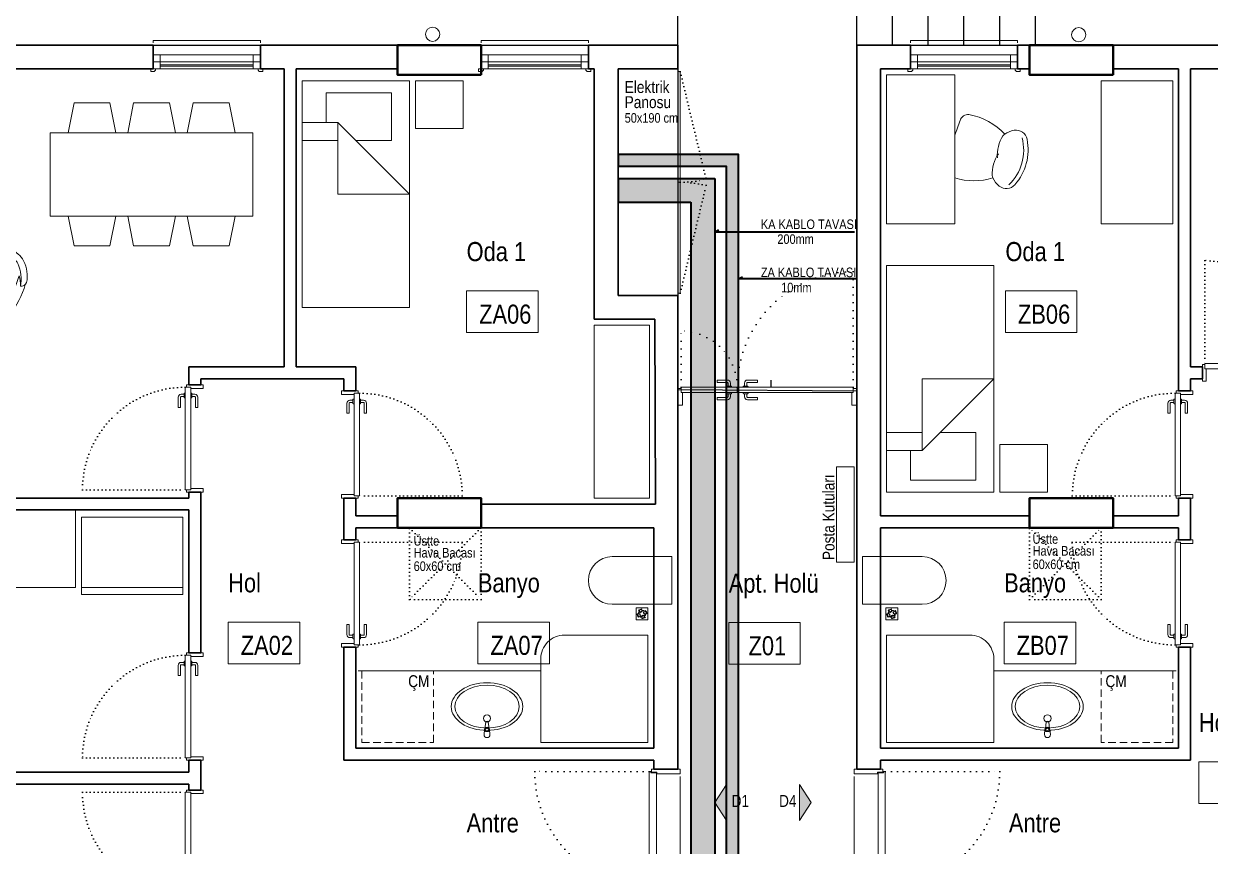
# Model space of a CAD drawing. Header units: millimetres. Extents: x 1852829 to 1882754, y -270850 to -231658.
# Drawn here: x 1857749 to 1858744, y -242760 to -242070 of the extents above; entities that cross this region are included whole.
import ezdxf
from ezdxf.enums import TextEntityAlignment as Align

# ---------------------------------------------------------------- set-up
doc = ezdxf.new("R2010")
doc.units = ezdxf.units.MM
for name, pattern in [('DOT', [0.25, 0, -0.25]), ('izdüşüm arka', [3.175, 0, -3.175]), ('izdüşüm ön', [9.525, 6.35, -3.175])]:
    doc.linetypes.add(name, pattern=pattern)
for name, color, linetype, lineweight in [('a_ba', 6, 'Continuous', 50), ('a_doğrama', 251, 'Continuous', 20), ('a_duvar', 251, 'Continuous', 35), ('a_görünüş', 32, 'Continuous', 25), ('a_görünüş_ince', 8, 'Continuous', 20), ('a_izdüşüm_arka', 251, 'izdüşüm arka', 30), ('a_izdüşüm_ön', 6, 'izdüşüm ön', 9), ('a_not_mahal', 253, 'Continuous', 5), ('a_not_misc', 144, 'Continuous', 5), ('a_not_text', 7, 'Continuous', 13), ('a_tefriş', 8, 'Continuous', 20), ('m_yib', 65, 'Continuous', 20), ('Tava Kuvvetli', 2, 'Continuous', 40), ('Tava Zayıf', 3, 'Continuous', 40), ('Yazı', 4, 'Continuous', 40)]:
    doc.layers.add(name, color=color, linetype=linetype, lineweight=lineweight)
doc.layers.add('a_m2_taks', color=147, linetype='Continuous', plot=False)
doc.styles.get("Standard").update_dxf_attribs({"font": 'ARIALN.TTF'})
pattern_1 = [(0, (0, 2013.0296), (0, 6.985), [5.08, -1.905]), (90, (0, 2013.0296), (-6.985, 4e-16), [5.08, -1.905])]

# ---------------------------------------------------------------- blocks, each defined once
blk = doc.blocks.new('K1')
at = {"layer": 'a_doğrama', "color": 251}
for points in [[(-17.5, -2.5), (-22, -2.5), (-22, 0), (2, 0), (2, -4), (-17.5, -4), (-17.5, -2.5)], [(-27.5, -93.1), (-25, -93.1)], [(-17.5, -97.5), (-22, -97.5), (-22, -100), (2, -100), (2, -96), (-17.5, -96), (-17.5, -97.5)], [(-14.5, -93.1), (-17, -93.1)]]:
    blk.add_lwpolyline(points, dxfattribs=at)
blk.add_lwpolyline([(-18, -14), (-18, -4), (-18, -3), (-22.5, -3), (-22.5, -2.5), (-22.5, -2), (-24, -2), (-24, -2.5), (-24, -12.5), (-24, -88), (-24, -97.5), (-24, -98), (-22.5, -98), (-22.5, -97.5), (-22.5, -97), (-18, -97), (-18, -96), (-18, -86.5)], close=True, dxfattribs=at)
for points in [[(-25, -91.1), (-27.5, -91.1, -0.414214), (-28, -90.6), (-28, -82.1), (-30, -82.1), (-30, -90.6)], [(-17, -91.1), (-14.5, -91.1, 0.414214), (-14, -90.6), (-14, -82.1), (-12, -82.1), (-12, -90.6)], [(-24, -94.1), (-24.5, -94.1, -0.414214), (-25, -93.6), (-25, -90.6, -0.414214), (-24.5, -90.1), (-24, -90.1)], [(-18, -94.1), (-17.5, -94.1, 0.414214), (-17, -93.6), (-17, -90.6, 0.414214), (-17.5, -90.1), (-18, -90.1)]]:
    blk.add_lwpolyline(points, format="xyb", dxfattribs=at)
for centre, start, end in [((-27.5, -90.6), 180, 270), ((-14.5, -90.6), 270, 0)]:
    blk.add_arc(centre, 2.5, start, end, dxfattribs=at)
at = {"layer": 'a_görünüş_ince', "color": 251}
blk.add_line((2, -6), (2, -94), dxfattribs=at)
at = {"layer": 'a_izdüşüm_arka', "color": 251, "linetype": 'DOT', "ltscale": 20}
blk.add_line((-24, -2), (-120, -2), dxfattribs=at)
blk.add_arc((-24, -2), 96, 180, 270, dxfattribs=at)
blk = doc.blocks.new('K2')
at = {"layer": 'a_doğrama', "color": 251, "linetype": 'Continuous'}
for p, q in [((-12, 90), (-12, 88.1)), ((-12, 90), (-10, 90)), ((-13, 88.1), (-13, 1.9)), ((-13, 88.1), (-8.5, 88.1)), ((-8.5, 88.1), (-8.5, 1.9)), ((-13, 1.9), (-8.5, 1.9)), ((-12, 0), (-12, 1.9)), ((-12, 0), (-10, 0))]:
    blk.add_line(p, q, dxfattribs=at)
for points in [[(0, 90), (2, 90), (2, 87), (-8.5, 87)], [(0, 0), (2, 0), (2, 3), (-8.5, 3)]]:
    blk.add_lwpolyline(points, dxfattribs=at)
at = {"layer": 'a_doğrama', "color": 251}
for points in [[(-14, 80.1), (-16.5, 80.1, 0.414214), (-17, 79.6), (-17, 71.1), (-19, 71.1), (-19, 79.6)], [(-13, 83.1), (-13.5, 83.1, 0.414214), (-14, 82.6), (-14, 79.6, 0.414214), (-13.5, 79.1), (-13, 79.1)], [(-8.5, 83.1), (-8, 83.1, -0.414214), (-7.5, 82.6), (-7.5, 79.6, -0.414214), (-8, 79.1), (-8.5, 79.1)], [(-7.5, 80.1), (-5, 80.1, -0.414214), (-4.5, 79.6), (-4.5, 71.1), (-2.5, 71.1), (-2.5, 79.6)]]:
    blk.add_lwpolyline(points, format="xyb", dxfattribs=at)
for points in [[(-16.5, 82.1), (-14, 82.1)], [(-5, 82.1), (-7.5, 82.1)]]:
    blk.add_lwpolyline(points, dxfattribs=at)
for centre, start, end in [((-16.5, 79.6), 90, 180), ((-5, 79.6), 0, 90)]:
    blk.add_arc(centre, 2.5, start, end, dxfattribs=at)
at = {"layer": 'a_izdüşüm_arka', "color": 251}
blk.add_lwpolyline([(-99.2, 1.9), (-13, 1.9)], dxfattribs=at)
blk.add_arc((-13, 1.9), 86.2, 89.99996, 180, dxfattribs=at)
blk = doc.blocks.new('klozet')
at = {"layer": 'a_tefriş'}
blk.add_line((20, 0), (-20, 0), dxfattribs=at)
for points in [[(-20, 0), (-20, -15), (20, -15), (20, 0)], [(-20, -50), (-20, -15)], [(20, -50), (20, -15)]]:
    blk.add_lwpolyline(points, dxfattribs=at)
blk.add_arc((0, -50), 20, 180, 360, dxfattribs=at)
blk = doc.blocks.new('kapı_c_blok')
at = {"layer": 'a_doğrama', "linetype": 'Continuous'}
for p, q in [((5, 14), (7.9, 14)), ((5, 14), (5, 12)), ((54.9, 15), (7.9, 15)), ((7.9, 15), (7.9, 10.5)), ((54.9, 10.5), (7.9, 10.5)), ((54.9, 15), (54.9, 10.5)), ((55.1, 15), (152.1, 15)), ((55.1, 15), (55.1, 10.5)), ((55.1, 10.5), (152.1, 10.5)), ((152.1, 15), (152.1, 10.5)), ((155, 14), (152.1, 14)), ((155, 14), (155, 12))]:
    blk.add_line(p, q, dxfattribs=at)
at = {"layer": 'a_doğrama'}
for points in [[(47.1, 16), (47.1, 18.5, 0.414214), (46.6, 19), (38.1, 19), (38.1, 21), (46.6, 21)], [(62.9, 16), (62.9, 18.5, -0.414214), (63.4, 19), (71.9, 19), (71.9, 21), (63.4, 21)], [(50.1, 15), (50.1, 15.5, 0.414214), (49.6, 16), (46.6, 16, 0.414214), (46.1, 15.5), (46.1, 15)], [(50.1, 10.5), (50.1, 10, -0.414214), (49.6, 9.5), (46.6, 9.5, -0.414214), (46.1, 10), (46.1, 10.5)], [(59.9, 15), (59.9, 15.5, -0.414214), (60.4, 16), (63.4, 16, -0.414214), (63.9, 15.5), (63.9, 15)], [(59.9, 10.5), (59.9, 10, 0.414214), (60.4, 9.5), (63.4, 9.5, 0.414214), (63.9, 10), (63.9, 10.5)], [(47.1, 9.5), (47.1, 7, -0.414214), (46.6, 6.5), (38.1, 6.5), (38.1, 4.5), (46.6, 4.5)], [(62.9, 9.5), (62.9, 7, 0.414214), (63.4, 6.5), (71.9, 6.5), (71.9, 4.5), (63.4, 4.5)]]:
    blk.add_lwpolyline(points, format="xyb", dxfattribs=at)
at = {"layer": 'a_doğrama', "linetype": 'Continuous'}
for points in [[(5, 2), (5, 0), (9, 0), (9, 10.5)], [(155, 2), (155, 0), (151, 0), (151, 10.5)]]:
    blk.add_lwpolyline(points, dxfattribs=at)
at = {"layer": 'a_doğrama'}
for points in [[(49.1, 18.5), (49.1, 16)], [(60.9, 18.5), (60.9, 16)], [(49.1, 7), (49.1, 9.5)], [(60.9, 7), (60.9, 9.5)]]:
    blk.add_lwpolyline(points, dxfattribs=at)
for centre, start, end in [((46.6, 18.5), 359.9992, 89.9992), ((63.4, 18.5), 90.0008, 180.0008), ((46.6, 7), 269.9992, 359.9992), ((63.4, 7), 180.0008, 270.0008)]:
    blk.add_arc(centre, 2.5, start, end, dxfattribs=at)
at = {"layer": 'a_izdüşüm_arka', "ltscale": 2}
for points in [[(152.1, 15), (152.1, 112)], [(7.9, 15), (7.9, 62)]]:
    blk.add_lwpolyline(points, dxfattribs=at)
for centre, radius, start, end in [((152.25, 14.86), 97.14, 90.0857, 179.91802), ((7.9, 15), 47, 359.99854, 90)]:
    blk.add_arc(centre, radius, start, end, dxfattribs=at)
blk = doc.blocks.new('90_p_c_blok')
at = {"layer": 'a_doğrama'}
for points in [[(1, 2), (-2, 2), (-2, 0), (2, 0), (2, 1), (1, 2)], [(89, 2), (92, 2), (92, 0), (88, 0), (88, 1), (89, 2)], [(84, -2.5), (6, -2.5)], [(84, -3.5), (6, -3.5)]]:
    blk.add_lwpolyline(points, dxfattribs=at)
for points in [[(0, 0), (6, 0), (6, -6), (0, -6)], [(0, -6), (6, -6), (6, -12), (0, -12)], [(84, 0), (90, 0), (90, -6), (84, -6)], [(84, -6), (90, -6), (90, -12), (84, -12)]]:
    blk.add_lwpolyline(points, close=True, dxfattribs=at)
at = {"layer": 'a_görünüş_ince'}
for points in [[(6, 0), (84, 0)], [(6, -6), (84, -6)], [(6, -6), (84, -6)], [(6, -12), (84, -12)], [(0, -22), (0, -24), (90, -24), (90, -22)]]:
    blk.add_lwpolyline(points, dxfattribs=at)
blk = doc.blocks.new('berjer')
at = {"layer": 'a_tefriş'}
for p, q in [((-45.12, 45.12), (-49.45, 40.79)), ((-41.39, 41.39), (-45.72, 37.05)), ((-45.12, 45.12), (-40.79, 49.45)), ((-41.39, 41.39), (-37.05, 45.72)), ((-31.33, 31.33), (-35.82, 26.84)), ((-31.33, 31.33), (-26.84, 35.82)), ((21.03, 13.63), (3.64, 31.03)), ((26.14, 19.03), (8.84, 36.23)), ((0, 0), (16.64, 16.64)), ((26.14, 18.75), (20.98, 13.59)), ((0, 0), (-16.64, -16.64)), ((-19.03, -26.14), (-36.23, -8.84)), ((-13.63, -21.03), (-31.03, -3.64)), ((-18.75, -26.14), (-13.59, -20.98))]:
    blk.add_line(p, q, dxfattribs=at)
for centre, radius, start, end in [((-29.85, 38.51), 15.47, 107.9156, 135), ((-24.95, 27.68), 27.31, 71.28578, 110.69927), ((-19.18, 48.94), 5.5, 350.31556, 56.99355), ((-44.89, -17.49), 75.98, 45, 66.68913), ((-38.51, 29.85), 15.47, 135, 162.0844), ((-29.85, 38.51), 10.19, 107.9156, 135), ((-23.67, 18.5), 31.13, 71.43542, 107.39611), ((-18.62, 23.89), 24.6, 78.60272, 99.58191), ((18.9, 123.07), 85.71, 240.9454, 245.54452), ((-45.68, -18.45), 69.86, 45.09711, 65.38239), ((-27.43, 24.76), 27.61, 159.09961, 198.29643), ((-18.23, 23.47), 31.45, 162.39138, 198.16704), ((-38.51, 29.85), 10.19, 135, 162.0844), ((-21.04, 30.01), 8.21, 117.49358, 135.10566), ((-17.49, 23.21), 15.89, 57.41123, 117.49358), ((-53.9, -49.33), 96.97, 43.33201, 62.37874), ((-23.39, 18.3), 25.16, 169.87999, 190.62704), ((-123.07, -18.9), 85.71, 24.45548, 29.0546), ((-23.21, 17.49), 15.89, 152.50642, 212.58877), ((-30.01, 21.04), 8.21, 134.89434, 152.50642), ((-49.04, 19.08), 5.5, 213.00645, 279.68444), ((17.49, 44.89), 75.98, 203.70423, 225), ((18.45, 45.68), 69.86, 204.61761, 224.90289), ((16.36, 16.93), 0.4, 315, 46.03658), ((110.85, 118.55), 138.36, 227.08693, 229.34838), ((20.84, 13.73), 0.2, 229.34838, 315), ((26, 18.89), 0.2, 315, 45), ((49.33, 53.9), 96.97, 207.62126, 226.66799), ((-16.93, -16.36), 0.4, 223.96342, 315), ((-118.55, -110.85), 138.36, 40.65162, 42.91307), ((-18.89, -26), 0.2, 225, 315), ((-13.73, -20.84), 0.2, 315, 40.65162)]:
    blk.add_arc(centre, radius, start, end, dxfattribs=at)
blk = doc.blocks.new('tefriş_yatak tek')
at = {"layer": 'a_tefriş'}
for points in [[(0, -0.45), (-1.9, -0.45), (-1.9, 0.45), (0, 0.45)], [(-1.9, -0.5), (-1.5, -0.5), (-1.5, -0.9), (-1.9, -0.9)]]:
    blk.add_lwpolyline(points, close=True, dxfattribs=at)
for points in [[(-1.55, 0.45), (-1.55, 0.15), (-0.95, -0.45), (-0.95, 0.15), (-1.55, 0.15)], [(-1.4, 0.45), (-1.4, 0.15)], [(-1.4, 0), (-1.4, -0.3), (-1.8, -0.3), (-1.8, 0.25), (-1.55, 0.25)]]:
    blk.add_lwpolyline(points, dxfattribs=at)
blk = doc.blocks.new('tefriş_sandalye')
at = {"layer": 'a_tefriş'}
blk.add_line((0, -17.97), (0, 17.97), dxfattribs=at)
at = {"layer": 'a_tefriş', "extrusion": (0, 0, -1)}
for centre, major_axis, start_param, end_param in [((16.01, -34.32), (38.67, 38.67), 5.200723, 5.79406), ((48.74, 10.45), (13, -13), 2.7784, 3.245118), ((43.18, 17.3), (6.76, 6.76), 4.815914, 6.34704), ((16.92, -5.53), (28.84, 28.84), 6.26556, 7.321949), ((16.92, -5.53), (28.84, 28.84), 6.26556, 7.321949), ((17, -5.73), (31.42, -31.42), -1.506941, -0.587454), ((62.08, 15.11), (21.82, -21.82), 1.757107, 2.385975), ((62.08, 15.11), (21.82, -21.82), 1.757107, 2.385975), ((48.74, 10.45), (13, -13), 2.664537, 2.7784), ((48.74, 10.45), (13, -13), 2.664537, 2.7784), ((66.46, -1.25), (21.82, -21.82), 1.802816, 2.431683), ((66.46, -1.25), (21.82, -21.82), 1.802816, 2.431683), ((-153.99, -79.71), (117.31, -117.31), -1.166716, -1.087708), ((1.85, 18.53), (38.67, -38.67), -0.034473, 0.601946), ((52.58, -3.88), (13, -13), 1.410391, 1.524253), ((52.58, -3.88), (13, -13), 1.410391, 1.524253), ((52.58, -3.88), (13, 13), 2.514469, 2.981187), ((51.19, -12.59), (6.76, -6.76), -0.587454, 0.943672), ((11.13, -28.22), (4.99, -4.99), 0.687369, 2.053884)]:
    blk.add_ellipse(centre, major_axis=major_axis, ratio=1, start_param=start_param, end_param=end_param, dxfattribs=at)
blk = doc.blocks.new('tefriş_süzgeç')
at = {"layer": 'a_tefriş'}
for p, q in [((5, 0), (-5, 0)), ((-5, 0), (-5, -10)), ((5, -10), (5, 0)), ((-3.62, -5.06), (-4.12, -5.06)), ((-2.62, -5.06), (-3.12, -5.06)), ((-2.58, -7.58), (-2.93, -7.93)), ((-2.55, -2.51), (-2.9, -2.15)), ((-1.96, -3.34), (-2.31, -2.98)), ((-1.87, -6.87), (-2.23, -7.23)), ((-1.62, -5.06), (-2.12, -5.06)), ((-1.17, -6.17), (-1.52, -6.52)), ((-1.15, -3.94), (-1.5, -3.59)), ((-0.16, -2.53), (-0.16, -2.03)), ((-0.06, -1.5), (-0.06, -1)), ((-0.06, -3), (-0.06, -3.5)), ((-0.06, -6.62), (-0.06, -7.12)), ((-0.06, -7.62), (-0.06, -8.12)), ((-0.06, -8.62), (-0.06, -9.12)), ((1.04, -3.96), (1.4, -3.6)), ((1.06, -6.15), (1.41, -6.5)), ((1.5, -5.06), (2, -5.06)), ((1.75, -3.25), (2.1, -2.9)), ((1.77, -6.85), (2.13, -7.2)), ((2.46, -2.54), (2.81, -2.19)), ((2.49, -7.55), (2.85, -7.9)), ((2.5, -5.06), (3, -5.06)), ((3.5, -5.06), (4, -5.06)), ((-5, -10), (5, -10))]:
    blk.add_line(p, q, dxfattribs=at)
for centre, radius, start, end in [((-0.06, -5.06), 4.06, 134.2896, 180), ((-0.06, -5.06), 3.56, 134.2896, 180), ((-0.06, -5.06), 3.06, 180, 225), ((-0.06, -5.06), 4.06, 225, 270), ((-0.06, -5.06), 2.56, 180, 225), ((-0.06, -5.06), 3.56, 225, 270), ((-0.38, -4.42), 2.4, 84.59432, 143.20159), ((-0.06, -5.06), 2.06, 134.2896, 180), ((-0.14, -4.97), 2.44, 90.34305, 138.12123), ((-0.06, -5.06), 1.56, 134.2896, 180), ((-0.06, -5.06), 2.06, 225, 270), ((-0.06, -5.06), 1.56, 225, 270), ((-0.06, -5.06), 4.06, 45, 90), ((-0.06, -5.06), 3.56, 45, 90), ((-0.06, -5.06), 2.06, 45, 90), ((-0.06, -5.06), 1.56, 45, 90), ((-0.06, -5.06), 2.56, 270, 315.7104), ((-0.06, -5.06), 3.06, 270, 315.7104), ((-0.06, -5.06), 1.56, 314.2896, 360), ((-0.06, -5.06), 2.06, 314.2896, 360), ((-0.06, -5.06), 2.56, 360, 45), ((-0.06, -5.06), 3.06, 360, 45), ((-0.06, -5.06), 3.56, 314.2896, 360), ((-0.06, -5.06), 4.06, 314.2896, 360)]:
    blk.add_arc(centre, radius, start, end, dxfattribs=at)

msp = doc.modelspace()

# ---------------------------------------------------------------- hatches: boundary and pattern name
at = {"layer": 'a_not_misc'}
h = msp.add_hatch(color=256, dxfattribs=at)
h.dxf.hatch_style = 1
h.paths.add_polyline_path([(1858338.67, -242708.67), (1858328.67, -242723.67), (1858338.67, -242738.67)])
h = msp.add_hatch(color=256, dxfattribs=at)
h.dxf.hatch_style = 1
h.paths.add_polyline_path([(1858399.68, -242708.67), (1858409.68, -242723.67), (1858399.68, -242738.67)])
at = {"layer": 'Tava Kuvvetli'}
h = msp.add_hatch(dxfattribs=at)
h.set_pattern_fill('ANGLE', color=256)
h.set_pattern_definition(pattern_1)
h.paths.add_polyline_path([(1858328.63, -242200), (1858247.71, -242200), (1858247.71, -242220), (1858308.63, -242220), (1858308.63, -242843.56), (1858088.21, -242843.56), (1858015.16, -242915.68), (1858015.16, -243105.32), (1858035.16, -243105.32), (1858035.16, -242924.04), (1858096.42, -242863.56), (1858328.63, -242863.56)])
at = {"layer": 'Tava Zayıf'}
h = msp.add_hatch(dxfattribs=at)
h.set_pattern_fill('ANGLE', color=256)
h.set_pattern_definition(pattern_1)
h.paths.add_polyline_path([(1858348.63, -242180), (1858247.71, -242180), (1858247.71, -242190), (1858338.63, -242190), (1858338.63, -242873.56), (1858100.53, -242873.56), (1858045.16, -242928.22), (1858045.16, -243105.32), (1858055.16, -243105.32), (1858055.16, -242932.4), (1858104.63, -242883.56), (1858348.63, -242883.56)])

# ---------------------------------------------------------------- linework, layer by layer
at = {"layer": 'a_ba', "color": 253}
for points in [[(1858132.71, -242113.23), (1858132.71, -242088.23), (1858062.71, -242088.23), (1858062.71, -242113.23)], [(1858662.71, -242113.23), (1858662.71, -242088.23), (1858592.71, -242088.23), (1858592.71, -242113.23)], [(1858132.71, -242493.23), (1858132.71, -242468.23), (1858062.71, -242468.23), (1858062.71, -242493.23)], [(1858662.71, -242493.23), (1858662.71, -242468.23), (1858592.71, -242468.23), (1858592.71, -242493.23)]]:
    msp.add_lwpolyline(points, close=True, dxfattribs=at)
at = {"layer": 'a_doğrama'}
for points in [[(1858297.71, -242110.23), (1858297.71, -242296.23)], [(1858297.71, -242110.23), (1858299.71, -242110.23)], [(1858299.71, -242110.23), (1858299.71, -242296.23)], [(1858297.71, -242203.23), (1858299.71, -242203.23)], [(1858297.71, -242296.23), (1858299.71, -242296.23)]]:
    msp.add_lwpolyline(points, dxfattribs=at)
at = {"layer": 'a_duvar'}
for p, q in [((1857857.71, -242088.23), (1857652.71, -242088.23)), ((1857857.71, -242088.23), (1857857.71, -242108.23)), ((1858132.71, -242088.23), (1857947.71, -242088.23)), ((1857947.71, -242088.23), (1857947.71, -242108.23)), ((1858297.71, -242088.23), (1858222.71, -242088.23)), ((1858492.71, -242088.23), (1858447.71, -242088.23)), ((1858447.71, -242378.23), (1858447.71, -242088.23)), ((1858777.71, -242088.23), (1858582.71, -242088.23)), ((1857652.71, -242108.23), (1857857.71, -242108.23)), ((1857947.71, -242108.23), (1857967.71, -242108.23)), ((1857967.71, -242108.23), (1857967.71, -242358.23)), ((1857977.71, -242108.23), (1858062.71, -242108.23)), ((1857977.71, -242358.23), (1857977.71, -242108.23)), ((1858222.71, -242108.23), (1858227.71, -242108.23)), ((1858227.71, -242318.23), (1858227.71, -242108.23)), ((1858247.71, -242298.23), (1858247.71, -242108.23)), ((1858247.71, -242108.23), (1858297.71, -242108.23)), ((1858467.71, -242108.23), (1858492.71, -242108.23)), ((1858467.71, -242483.23), (1858467.71, -242108.23)), ((1858582.71, -242108.23), (1858592.71, -242108.23)), ((1858662.71, -242108.23), (1858717.71, -242108.23)), ((1858717.71, -242108.23), (1858717.71, -242378.23)), ((1858727.71, -242358.23), (1858727.71, -242108.23)), ((1858727.71, -242108.23), (1858777.71, -242108.23)), ((1858247.71, -242298.23), (1858297.71, -242298.23)), ((1858297.71, -242378.23), (1858297.71, -242298.23)), ((1858227.71, -242318.23), (1858278.37, -242318.23)), ((1858278.37, -242318.23), (1858278.99, -242473.31)), ((1857967.71, -242358.23), (1857887.71, -242358.23)), ((1857887.71, -242373.23), (1857887.71, -242358.23)), ((1858027.71, -242358.23), (1857977.71, -242358.23)), ((1857897.71, -242368.23), (1857897.71, -242373.23)), ((1857897.71, -242368.23), (1857977.71, -242368.23)), ((1857977.71, -242368.23), (1858017.71, -242368.23)), ((1858017.71, -242368.23), (1858017.71, -242378.23)), ((1858297.71, -242695.73), (1858297.71, -242376.23)), ((1858447.71, -242695.73), (1858447.71, -242388.23)), ((1857887.71, -242468.23), (1857887.71, -242463.23)), ((1857897.71, -242463.23), (1857897.71, -242598.23)), ((1857887.71, -242468.23), (1857342.71, -242468.23)), ((1858017.71, -242468.23), (1858017.71, -242503.23)), ((1858027.71, -242483.23), (1858027.71, -242468.23)), ((1858132.71, -242473.31), (1858278.99, -242473.31)), ((1858717.71, -242468.23), (1858717.71, -242483.23)), ((1858727.71, -242503.23), (1858727.71, -242468.23)), ((1857392.71, -242478.23), (1857887.71, -242478.23)), ((1857887.71, -242598.23), (1857887.71, -242478.23)), ((1858027.71, -242483.23), (1858062.71, -242483.23)), ((1858592.71, -242483.23), (1858467.71, -242483.23)), ((1858717.71, -242483.23), (1858662.71, -242483.23)), ((1858277.71, -242493.23), (1858027.71, -242493.23)), ((1858027.71, -242503.23), (1858027.71, -242493.23)), ((1858277.71, -242493.23), (1858277.71, -242678.23)), ((1858467.71, -242493.23), (1858592.71, -242493.23)), ((1858467.71, -242678.23), (1858467.71, -242493.23)), ((1858592.71, -242493.23), (1858717.71, -242493.23)), ((1858717.71, -242493.23), (1858717.71, -242503.23)), ((1858017.71, -242593.23), (1858017.71, -242688.23)), ((1858027.71, -242678.23), (1858027.71, -242593.23)), ((1858717.71, -242593.23), (1858717.71, -242678.23)), ((1858727.71, -242688.23), (1858727.71, -242593.23)), ((1858277.71, -242678.23), (1858027.71, -242678.23)), ((1858717.71, -242678.23), (1858467.71, -242678.23)), ((1857887.71, -242698.23), (1857887.71, -242688.23)), ((1857897.71, -242688.23), (1857897.71, -242713.23)), ((1858017.71, -242688.23), (1858277.71, -242688.23)), ((1858277.71, -242688.23), (1858277.71, -242695.73)), ((1858467.71, -242688.23), (1858727.71, -242688.23)), ((1858467.71, -242695.73), (1858467.71, -242688.23)), ((1857887.71, -242698.23), (1857342.71, -242698.23)), ((1857342.71, -242708.23), (1857887.71, -242708.23)), ((1857887.71, -242713.23), (1857887.71, -242708.23))]:
    msp.add_line(p, q, dxfattribs=at)
for points in [[(1858222.71, -242088.23), (1858222.71, -242108.23)], [(1858297.71, -242088.23), (1858297.71, -242108.23)], [(1858492.71, -242088.23), (1858492.71, -242108.23)], [(1858582.71, -242088.23), (1858582.71, -242108.23)], [(1858027.71, -242378.23), (1858027.71, -242358.23)], [(1858727.71, -242358.14), (1858737.71, -242358.14), (1858737.71, -242368.23), (1858727.71, -242368.23), (1858727.71, -242378.23)], [(1857887.71, -242373.23), (1857897.71, -242373.23)], [(1858017.71, -242378.23), (1858027.71, -242378.23)], [(1858447.71, -242378.23), (1858447.71, -242388.23)], [(1858717.71, -242378.23), (1858727.71, -242378.23)], [(1857887.71, -242463.23), (1857897.71, -242463.23)], [(1858027.71, -242468.23), (1858017.71, -242468.23)], [(1858717.71, -242468.23), (1858727.71, -242468.23)], [(1858017.71, -242503.23), (1858027.71, -242503.23)], [(1858717.71, -242503.23), (1858727.71, -242503.23)], [(1858017.71, -242593.23), (1858027.71, -242593.23)], [(1858717.71, -242593.23), (1858727.71, -242593.23)], [(1857887.71, -242598.23), (1857897.71, -242598.23)], [(1857887.71, -242688.23), (1857897.71, -242688.23)], [(1858277.71, -242695.73), (1858297.71, -242695.73)], [(1858467.71, -242695.73), (1858447.71, -242695.73)], [(1857887.71, -242713.23), (1857897.71, -242713.23)]]:
    msp.add_lwpolyline(points, dxfattribs=at)
at = {"layer": 'a_görünüş', "color": 251}
msp.add_line((1858447.71, -242088.23), (1858597.71, -242088.23), dxfattribs=at)
for points in [[(1858297.71, -242088.23), (1858297.71, -241968.23)], [(1858597.71, -242088.23), (1858597.71, -241968.23)], [(1858447.71, -242088.23), (1858447.71, -241973.23)], [(1858477.71, -242088.23), (1858477.71, -241973.23)], [(1858507.71, -242088.23), (1858507.71, -241973.23)], [(1858537.71, -242088.23), (1858537.71, -241973.23)], [(1858567.71, -242088.23), (1858567.71, -241973.23)], [(1858376.03, -242375.23), (1858376.03, -242369.23)]]:
    msp.add_lwpolyline(points, dxfattribs=at)
at = {"layer": 'a_izdüşüm_arka'}
for p, q in [((1858072.71, -242553.23), (1858072.71, -242493.23)), ((1858132.71, -242493.23), (1858132.71, -242553.23)), ((1858592.71, -242553.23), (1858592.71, -242493.23)), ((1858652.71, -242493.23), (1858652.71, -242553.23)), ((1858132.71, -242553.23), (1858072.71, -242553.23)), ((1858652.71, -242553.23), (1858592.71, -242553.23))]:
    msp.add_line(p, q, dxfattribs=at)
for points in [[(1858299.71, -242110.23), (1858321.46, -242200.65)], [(1858299.71, -242296.23), (1858321.46, -242205.81)], [(1858132.71, -242493.23), (1858072.71, -242553.23)], [(1858072.71, -242493.23), (1858132.71, -242553.23)], [(1858592.71, -242553.23), (1858652.71, -242493.23)], [(1858652.71, -242553.23), (1858592.71, -242493.23)]]:
    msp.add_lwpolyline(points, dxfattribs=at)
for centre, start, end in [((1858299.71, -242110.23), 270, 283.52533), ((1858299.71, -242296.23), 76.47467, 90)]:
    msp.add_arc(centre, 93, start, end, dxfattribs=at)
at = {"layer": 'a_izdüşüm_ön', "color": 251}
for points in [[(1858032.71, -242673.23), (1858092.71, -242673.23), (1858092.71, -242613.23), (1858032.71, -242613.23)], [(1858712.71, -242673.23), (1858652.71, -242673.23), (1858652.71, -242613.23), (1858712.71, -242613.23)]]:
    msp.add_lwpolyline(points, close=True, dxfattribs=at)
at = {"layer": 'a_m2_taks'}
msp.add_lwpolyline([(1857322.71, -242088.23), (1858297.71, -242088.23), (1858297.71, -242377.23), (1858447.71, -242378.23), (1858447.71, -242088.23), (1859402.71, -242088.23), (1859402.71, -243868.23), (1857322.71, -243868.23)], close=True, dxfattribs=at)
at = {"layer": 'a_not_mahal'}
for points in [[(1858180.6, -242294.42), (1858120.6, -242294.42), (1858120.6, -242329.42), (1858180.6, -242329.42)], [(1858632.45, -242294.42), (1858572.45, -242294.42), (1858572.45, -242329.42), (1858632.45, -242329.42)], [(1857980.65, -242572.33), (1857920.65, -242572.33), (1857920.65, -242607.33), (1857980.65, -242607.33)], [(1858190.05, -242572.33), (1858130.05, -242572.33), (1858130.05, -242607.33), (1858190.05, -242607.33)], [(1858400.41, -242572.66), (1858340.41, -242572.66), (1858340.41, -242607.66), (1858400.41, -242607.66)], [(1858631.36, -242572.33), (1858571.36, -242572.33), (1858571.36, -242607.33), (1858631.36, -242607.33)], [(1858794.65, -242689.55), (1858734.65, -242689.55), (1858734.65, -242724.55), (1858794.65, -242724.55)]]:
    msp.add_lwpolyline(points, close=True, dxfattribs=at)
at = {"layer": 'a_not_misc'}
for points in [[(1858338.67, -242708.67), (1858328.67, -242723.67), (1858338.67, -242738.67), (1858338.67, -242708.67)], [(1858399.68, -242708.67), (1858409.68, -242723.67), (1858399.68, -242738.67), (1858399.68, -242708.67)]]:
    msp.add_lwpolyline(points, close=True, dxfattribs=at)
at = {"layer": 'a_tefriş'}
for p, q in [((1857344.71, -242543.23), (1857792.71, -242543.23)), ((1858182.71, -242613.23), (1858029.71, -242613.23)), ((1858562.71, -242613.23), (1858715.71, -242613.23)), ((1858135.21, -242666.73), (1858135.61, -242662.53)), ((1858135.93, -242661.58), (1858136.6, -242656.29)), ((1858136.35, -242662.75), (1858136.35, -242664.24)), ((1858136.35, -242664.24), (1858139.07, -242664.24)), ((1858138.82, -242656.29), (1858139.48, -242661.58)), ((1858139.07, -242664.24), (1858139.07, -242662.75)), ((1858139.81, -242662.53), (1858140.21, -242666.73)), ((1858605.61, -242662.53), (1858605.21, -242666.73)), ((1858606.6, -242656.29), (1858605.94, -242661.58)), ((1858606.35, -242664.24), (1858606.35, -242662.75)), ((1858609.07, -242664.24), (1858606.35, -242664.24)), ((1858609.48, -242661.58), (1858608.82, -242656.29)), ((1858609.07, -242662.75), (1858609.07, -242664.24)), ((1858610.21, -242666.73), (1858609.81, -242662.53))]:
    msp.add_line(p, q, dxfattribs=at)
for points in [[(1858530.05, -242113.23), (1858472.71, -242113.23), (1858472.71, -242238.24), (1858530.05, -242238.24)], [(1858652.71, -242238.23), (1858712.71, -242238.23), (1858712.71, -242118.23), (1858652.71, -242118.23)], [(1857941.38, -242161.73), (1857771.38, -242161.73), (1857771.38, -242231.73), (1857941.38, -242231.73)], [(1858227.71, -242323.23), (1858273.99, -242323.23), (1858273.99, -242468.31), (1858227.71, -242468.31)], [(1858430.71, -242522.16), (1858445.71, -242522.16), (1858445.71, -242442.16), (1858430.71, -242442.16)]]:
    msp.add_lwpolyline(points, close=True, dxfattribs=at)
for points in [[(1857786.38, -242161.73), (1857791.38, -242136.73), (1857821.38, -242136.73), (1857826.38, -242161.73)], [(1857836.38, -242161.73), (1857841.38, -242136.73), (1857871.38, -242136.73), (1857876.38, -242161.73)], [(1857886.38, -242161.73), (1857891.38, -242136.73), (1857921.38, -242136.73), (1857926.38, -242161.73)], [(1857786.38, -242231.73), (1857791.38, -242256.73), (1857821.38, -242256.73), (1857826.38, -242231.73)], [(1857836.38, -242231.73), (1857841.38, -242256.73), (1857871.38, -242256.73), (1857876.38, -242231.73)], [(1857886.38, -242231.73), (1857891.38, -242256.73), (1857921.38, -242256.73), (1857926.38, -242231.73)], [(1857792.71, -242543.23), (1857792.71, -242478.23)], [(1857882.71, -242484.23), (1857882.71, -242549.23), (1857797.71, -242549.23), (1857797.71, -242484.23), (1857882.71, -242484.23), (1857882.71, -242543.23), (1857797.71, -242543.23)]]:
    msp.add_lwpolyline(points, dxfattribs=at)
for points in [[(1858272.71, -242583.23), (1858202.71, -242583.23, 0.414214), (1858182.71, -242603.23), (1858182.71, -242673.23), (1858272.71, -242673.23)], [(1858472.71, -242583.23), (1858542.71, -242583.23, -0.414214), (1858562.71, -242603.23), (1858562.71, -242673.23), (1858472.71, -242673.23)]]:
    msp.add_lwpolyline(points, format="xyb", close=True, dxfattribs=at)
for centre in [(1858137.71, -242653.11), (1858137.71, -242653.11), (1858607.71, -242653.11), (1858607.71, -242653.11)]:
    msp.add_circle(centre, 3, dxfattribs=at)
for centre, radius, start, end in [((1858137.71, -242656.43), 1.12, 7.13892, 172.86108), ((1858607.71, -242656.43), 1.12, 7.13892, 172.86108), ((1858137.71, -242662.72), 2.11, 147.22897, 174.83039), ((1858137.71, -242662.72), 2.11, 32.77103, 147.22897), ((1858137.71, -242662.75), 1.36, 0, 180), ((1858137.71, -242662.72), 2.11, 5.16961, 32.77103), ((1858607.71, -242662.72), 2.11, 147.22897, 174.83039), ((1858607.71, -242662.72), 2.11, 32.77103, 147.22897), ((1858607.71, -242662.75), 1.36, 0, 180), ((1858607.71, -242662.72), 2.11, 5.16961, 32.77103), ((1858137.71, -242666.73), 2.5, 180, 0), ((1858607.71, -242666.73), 2.5, 180, 0)]:
    msp.add_arc(centre, radius, start, end, dxfattribs=at)
for major_axis in [(30, 0), (27, 0)]:
    msp.add_ellipse((1858137.71, -242643.23), major_axis=major_axis, ratio=0.666667, dxfattribs=at)
at = {"layer": 'a_tefriş', "extrusion": (0, 0, -1)}
for major_axis in [(-30, 0), (-27, 0)]:
    msp.add_ellipse((1858607.71, -242643.23), major_axis=major_axis, ratio=0.666667, dxfattribs=at)
at = {"layer": 'm_yib'}
for centre in [(1858092.11, -242079.13), (1858633.9, -242079.47)]:
    msp.add_circle(centre, 5.92, dxfattribs=at)
at = {"layer": 'Tava Kuvvetli'}
for p, q in [((1858247.71, -242200), (1858328.63, -242200)), ((1858247.71, -242200), (1858247.71, -242220)), ((1858328.63, -242200), (1858328.63, -242863.56)), ((1858247.71, -242220), (1858308.63, -242220)), ((1858308.63, -242220), (1858308.63, -242843.56))]:
    msp.add_line(p, q, dxfattribs=at)
at = {"layer": 'Tava Zayıf'}
msp.add_line((1858247.71, -242180), (1858247.71, -242190), dxfattribs=at)
for points in [[(1858055.16, -243105.32), (1858055.16, -242932.4), (1858104.63, -242883.56), (1858348.63, -242883.56), (1858348.63, -242180), (1858247.71, -242180)], [(1858045.16, -243105.32), (1858045.16, -242928.22), (1858100.53, -242873.56), (1858338.63, -242873.56), (1858338.63, -242190), (1858247.71, -242190)]]:
    msp.add_lwpolyline(points, dxfattribs=at)
at = {"layer": 'Yazı'}
for p, q in [((1858328.63, -242245.21), (1858332.03, -242243.32)), ((1858445.77, -242245.21), (1858328.63, -242245.21)), ((1858348.63, -242284.42), (1858352.03, -242282.52)), ((1858447.71, -242284.42), (1858348.63, -242284.42))]:
    msp.add_line(p, q, dxfattribs=at)

# ---------------------------------------------------------------- block references
at = {"rotation": 180}
for p in [(1857947.71, -242108.23), (1858222.71, -242108.23), (1858582.71, -242108.23)]:
    msp.add_blockref('90_p_c_blok', p, dxfattribs=at)
at = {"layer": 'a_doğrama'}
msp.add_blockref('kapı_c_blok', (1858292.71, -242390.23), dxfattribs=at)
at = {"layer": 'a_izdüşüm_arka', "ltscale": 5}
for name, p, rotation in [('K2', (1858737.71, -242368.23), 269.9992036878906), ('K2', (1857897.71, -242463.23), 359.9992036878907), ('K2', (1858727.71, -242468.23), 359.9992036878907), ('K2', (1858017.71, -242503.23), 179.9992036878906), ('K2', (1857897.71, -242688.23), 359.9992036878907), ('K1', (1858297.71, -242695.73), 359.9992036878907)]:
    msp.add_blockref(name, p, dxfattribs=dict(at, rotation=rotation))
at = {"layer": 'a_izdüşüm_arka', "ltscale": 5, "xscale": -1}
for name, p, rotation in [('K2', (1858017.71, -242468.23), 0.0007963121093723657), ('K2', (1858727.71, -242503.23), 180.0007963121094), ('K1', (1858447.71, -242695.73), 0.0007963121093723657), ('K2', (1857897.71, -242713.23), 180.0007963121094)]:
    msp.add_blockref(name, p, dxfattribs=dict(at, rotation=rotation))
at = {"layer": 'a_tefriş', "yscale": 100, "zscale": 100}
for p, xscale, rotation in [((1858027.71, -242308.23), -100, 90), ((1858517.71, -242273.23), 100, 89.99999999999999)]:
    msp.add_blockref('tefriş_yatak tek', p, dxfattribs=dict(at, xscale=xscale, rotation=rotation))
at = {"layer": 'a_tefriş', "xscale": -1}
for name, p, rotation in [('tefriş_sandalye', (1858530.05, -242181.7), 180), ('tefriş_süzgeç', (1858272.71, -242565.29), 270.0000000000001), ('tefriş_süzgeç', (1858482.09, -242565.29), 270.0000000000001)]:
    msp.add_blockref(name, p, dxfattribs=dict(at, rotation=rotation))
at = {"layer": 'a_tefriş', "rotation": 277.0132670416978}
msp.add_blockref('berjer', (1857700.45, -242310.1), dxfattribs=at)
at = {"layer": 'a_tefriş', "color": 113, "rotation": 270.000796339462}
msp.add_blockref('klozet', (1858292.71, -242537.41), dxfattribs=at)
at = {"layer": 'a_tefriş', "color": 113, "xscale": -1, "rotation": 89.99920366053803}
msp.add_blockref('klozet', (1858452.71, -242537.41), dxfattribs=at)

# ---------------------------------------------------------------- texts
at = {"layer": 'a_not_mahal'}
for s, height, p in [('50x190 cm', 8, (1858253.17, -242153.29)), ('Oda 1', 16, (1858120.6, -242269.42)), ('Oda 1', 16, (1858572.45, -242269.42)), ('Hol', 16, (1857920.65, -242547.33)), ('Banyo', 16, (1858130.05, -242547.33)), ('Apt. Holü', 16, (1858340.41, -242547.66)), ('Banyo', 16, (1858571.36, -242547.33)), ('ÇM', 10, (1858071.61, -242626.9)), ('ÇM', 10, (1858656.31, -242626.9)), ('Hol', 16, (1858734.65, -242664.55)), ('Antre', 16, (1858120.6, -242748.75)), ('Antre', 16, (1858575.36, -242748.75))]:
    msp.add_text(s, height=height, dxfattribs=at).set_placement(p)
for s, p in [('ZA06', (1858153.02, -242321.92)), ('ZB06', (1858604.87, -242321.92)), ('ZA02', (1857953.07, -242599.83)), ('ZA07', (1858162.47, -242599.83)), ('Z01', (1858372.83, -242600.16)), ('ZB07', (1858603.79, -242599.83))]:
    msp.add_text(s, height=16, rotation=360, dxfattribs=at).set_placement(p, align=Align.CENTER)
at = {"layer": 'a_not_text'}
for s, height, p in [('Elektrik ', 10, (1858253.17, -242128.38)), ('Panosu', 10, (1858253.17, -242141.06)), ('Üstte', 8, (1858076.18, -242508.15)), ('Üstte', 8, (1858595.26, -242506.57)), ('Hava Bacası', 8, (1858076.18, -242518.13)), ('Hava Bacası', 8, (1858595.26, -242516.55)), ('60x60 cm', 8, (1858076.18, -242529.39)), ('60x60 cm', 8, (1858595.26, -242527.81)), ('D1', 10, (1858342.84, -242727.38)), ('D4', 10, (1858382.61, -242727.38))]:
    msp.add_text(s, height=height, dxfattribs=at).set_placement(p)
msp.add_text('Posta Kutuları', height=10, rotation=90, dxfattribs=at).set_placement((1858429.1, -242520.3))
at = {"layer": 'Yazı'}
for s, p in [('KA KABLO TAVASI', (1858367.4, -242242.51)), ('200mm', (1858381.21, -242254.95)), ('ZA KABLO TAVASI', (1858367.4, -242282.88)), ('10mm', (1858384.4, -242295.59))]:
    msp.add_text(s, height=8, dxfattribs=at).set_placement(p)

doc.saveas('drawing.dxf')
